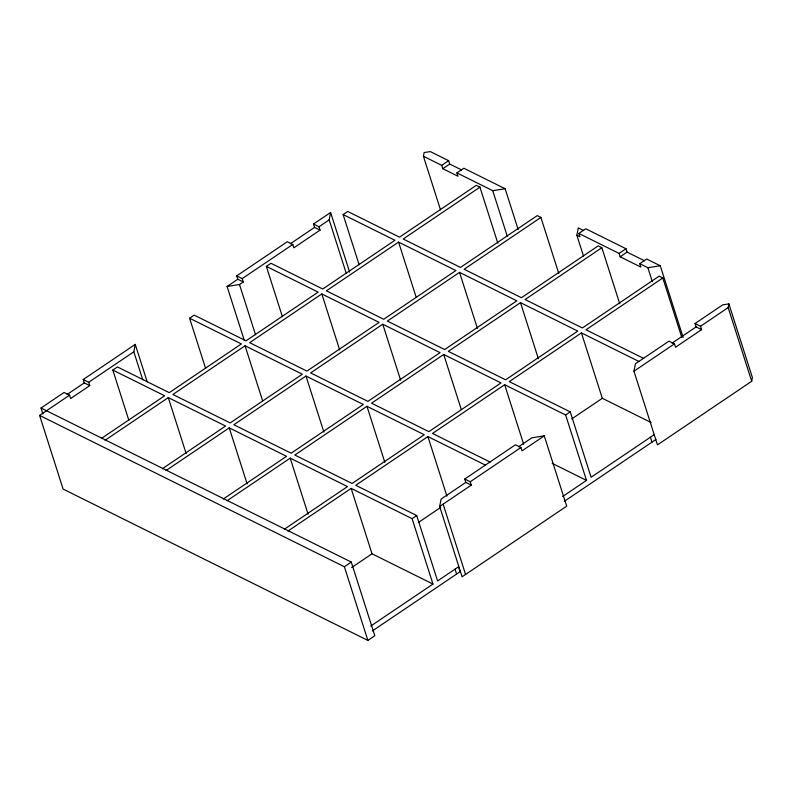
<?xml version="1.0" encoding="UTF-8"?>
<svg xmlns="http://www.w3.org/2000/svg" width="792" height="792" viewBox="0 0 792 792"><rect width="100%" height="100%" fill="white"/><g stroke="black" fill="none" stroke-linecap="round" stroke-linejoin="round"><path stroke-width="1.19" d="M142.748 379.764L133.828 351.797L135.244 344.391L83.209 379.536L84.279 382.902L89.773 385.625L70.636 398.544L69.567 395.178L64.073 392.456L41.026 408.019L42.887 413.86M346.292 273.488L329.185 219.879L330.611 212.484L313.493 224.037L314.572 227.403L320.057 230.125L293.862 247.817L292.793 244.461L287.298 241.728L236.729 275.873L237.808 279.239L243.302 281.962L239.491 284.526L227.086 286.476L244.292 340.372M440.52 209.86L423.413 156.262L424.126 152.559L430.323 151.589L448.628 160.677L449.707 164.043L461.637 169.963M439.669 506.484L441.085 499.089L465.815 482.397L471.299 485.13L439.669 506.484L462.102 576.794L566.696 506.167L544.262 435.867L531.858 437.808L518.572 446.777M583.575 256.301L576.873 235.283L578.289 227.888L583.635 230.541M633.956 371.21L635.382 363.815L668.973 341.134L674.467 343.857L675.536 347.223L701.593 329.63L700.514 326.264L695.029 323.542L722.69 304.861L728.888 303.89L752.4 377.556L751.687 381.259L657.469 444.876L633.956 371.21L674.467 343.857M751.687 381.259L728.175 307.593L728.888 303.89M67.162 394.456L84.279 382.902M227.086 286.476L237.808 279.239M290.387 243.728L314.572 227.403M41.026 408.019L351.282 562.072L374.794 635.738L367.874 640.411L63.112 489.08L39.6 415.414L69.567 395.178M83.209 379.536L88.704 382.259L133.828 351.797M236.729 275.873L242.223 278.596L292.793 244.461M313.493 224.037L318.988 226.769L329.185 219.879M128.849 420.275L112.83 370.062L117.434 366.943L169.24 392.664L241.392 343.946L189.585 318.226L194.198 315.117L245.995 340.837L318.146 292.119L266.35 266.399L270.963 263.281L322.76 289.011L394.911 240.283L343.114 214.563L347.718 211.454L399.524 237.174L476.289 185.348L479.942 187.16L497.831 243.213M423.413 156.262L441.718 165.35L448.628 160.677M441.718 165.35L442.787 168.706L449.707 164.043M442.787 168.706L457.984 176.25L456.905 172.894L463.825 168.221L505.147 188.744L518.206 229.66M101.425 438.451L164.627 395.782L112.83 370.062M105.089 440.273L168.29 397.604L225.581 426.047L162.38 468.715M245.055 345.767L172.894 394.485L230.195 422.938L302.346 374.22L245.055 345.767L262.568 400.653M321.809 293.941L249.658 342.659L306.95 371.102L379.101 322.384L321.809 293.941L339.699 349.985M398.574 242.105L326.423 290.822L383.714 319.275L455.865 270.557L398.574 242.105L416.087 296.99M479.942 187.16L403.187 238.996L460.479 267.439L537.243 215.612L540.896 217.424L558.786 273.478M166.043 470.537L229.244 427.868L286.536 456.311L223.334 498.99M305.999 376.032L233.848 424.75L291.139 453.202L363.3 404.484L305.999 376.032L323.888 432.085M382.764 324.205L310.613 372.923L367.904 401.366L440.055 352.648L382.764 324.205L400.653 380.249M459.528 272.369L387.377 321.087L444.668 349.539L516.82 300.821L459.528 272.369L477.418 328.423M540.896 217.424L464.142 269.26L521.433 297.703L598.198 245.876L601.851 247.698L619.74 303.742M576.873 235.283L579.922 236.808L578.853 233.442L585.763 228.769L625.997 248.747L627.076 252.113L644.49 260.766M226.997 500.801L290.199 458.132L347.49 486.585L284.288 529.254M366.953 406.306L294.802 455.024L352.093 483.466L424.245 434.749L366.953 406.306L384.843 462.35M443.718 354.469L371.567 403.187L428.858 431.64L501.009 382.922L443.718 354.469L461.231 409.355M520.483 302.643L448.331 351.361L505.623 379.804L577.774 331.086L520.483 302.643L538.372 358.687M601.851 247.698L525.096 299.524L582.387 327.977L659.142 276.141L662.805 277.962L681.813 337.511M578.853 233.442L619.087 253.42L625.997 248.747M619.087 253.42L620.156 256.786L627.076 252.113M620.156 256.786L640.837 267.053L639.768 263.687L646.688 259.024L660.271 265.765L683.149 337.442M287.951 531.076L351.143 488.397L412.097 518.661L432.967 584.06L370.795 626.036M485.536 465.181L427.908 436.57L355.757 485.288L416.711 515.552L437.58 580.942L458.499 566.815L460.063 571.725L372.349 630.957M562.627 496.515L586.496 480.397L565.627 414.998L504.672 384.734L432.521 433.452L490.149 462.073M639.065 361.518L581.437 332.907L509.286 381.625L570.24 411.889L591.109 477.279L654.36 434.57M662.805 277.962L586.04 329.789L643.678 358.41M465.815 482.397L464.736 479.031L515.453 444.797L520.948 447.52L522.017 450.886L544.262 435.867M412.097 518.661L416.711 515.552M565.627 414.998L570.24 411.889M672.052 343.144L696.099 326.908L701.593 329.63M39.6 415.414L344.372 566.745L351.282 562.072M464.736 479.031L470.23 481.764L520.948 447.52M700.514 326.264L728.175 307.593M351.628 567.557L372.012 553.786L432.967 584.06M418.295 522.542L440.649 507.444M571.814 418.879L602.306 398.297L651.064 422.512M564.27 501.376L655.924 439.481M456.905 172.894L492.743 190.684L505.147 188.744M639.768 263.687L647.866 267.716L660.271 265.765M552.143 463.33L586.496 480.397M695.029 323.542L696.099 326.908M647.866 267.716L652.331 281.685M650.41 437.243L651.974 442.154M581.437 332.907L602.306 398.297M492.743 190.684L507.246 236.125M504.672 384.734L523.68 444.292M470.23 481.764L471.299 485.13M427.908 436.57L446.916 496.119M443.124 504.157L465.557 574.457M343.114 214.563L359.132 264.775M455.044 569.151L456.608 574.061M330.611 212.484L349.638 272.121M318.988 226.769L320.057 230.125M351.143 488.397L372.012 553.786M266.35 266.399L282.378 316.612M344.372 566.745L367.874 640.411M242.223 278.596L243.302 281.962M239.491 284.526L255.519 334.739M290.199 458.132L308.078 514.186M229.244 427.868L247.124 483.912M189.585 318.226L205.613 368.438M168.29 397.604L186.179 453.648M135.244 344.391L147.193 381.813M88.704 382.259L89.773 385.625"/></g></svg>
